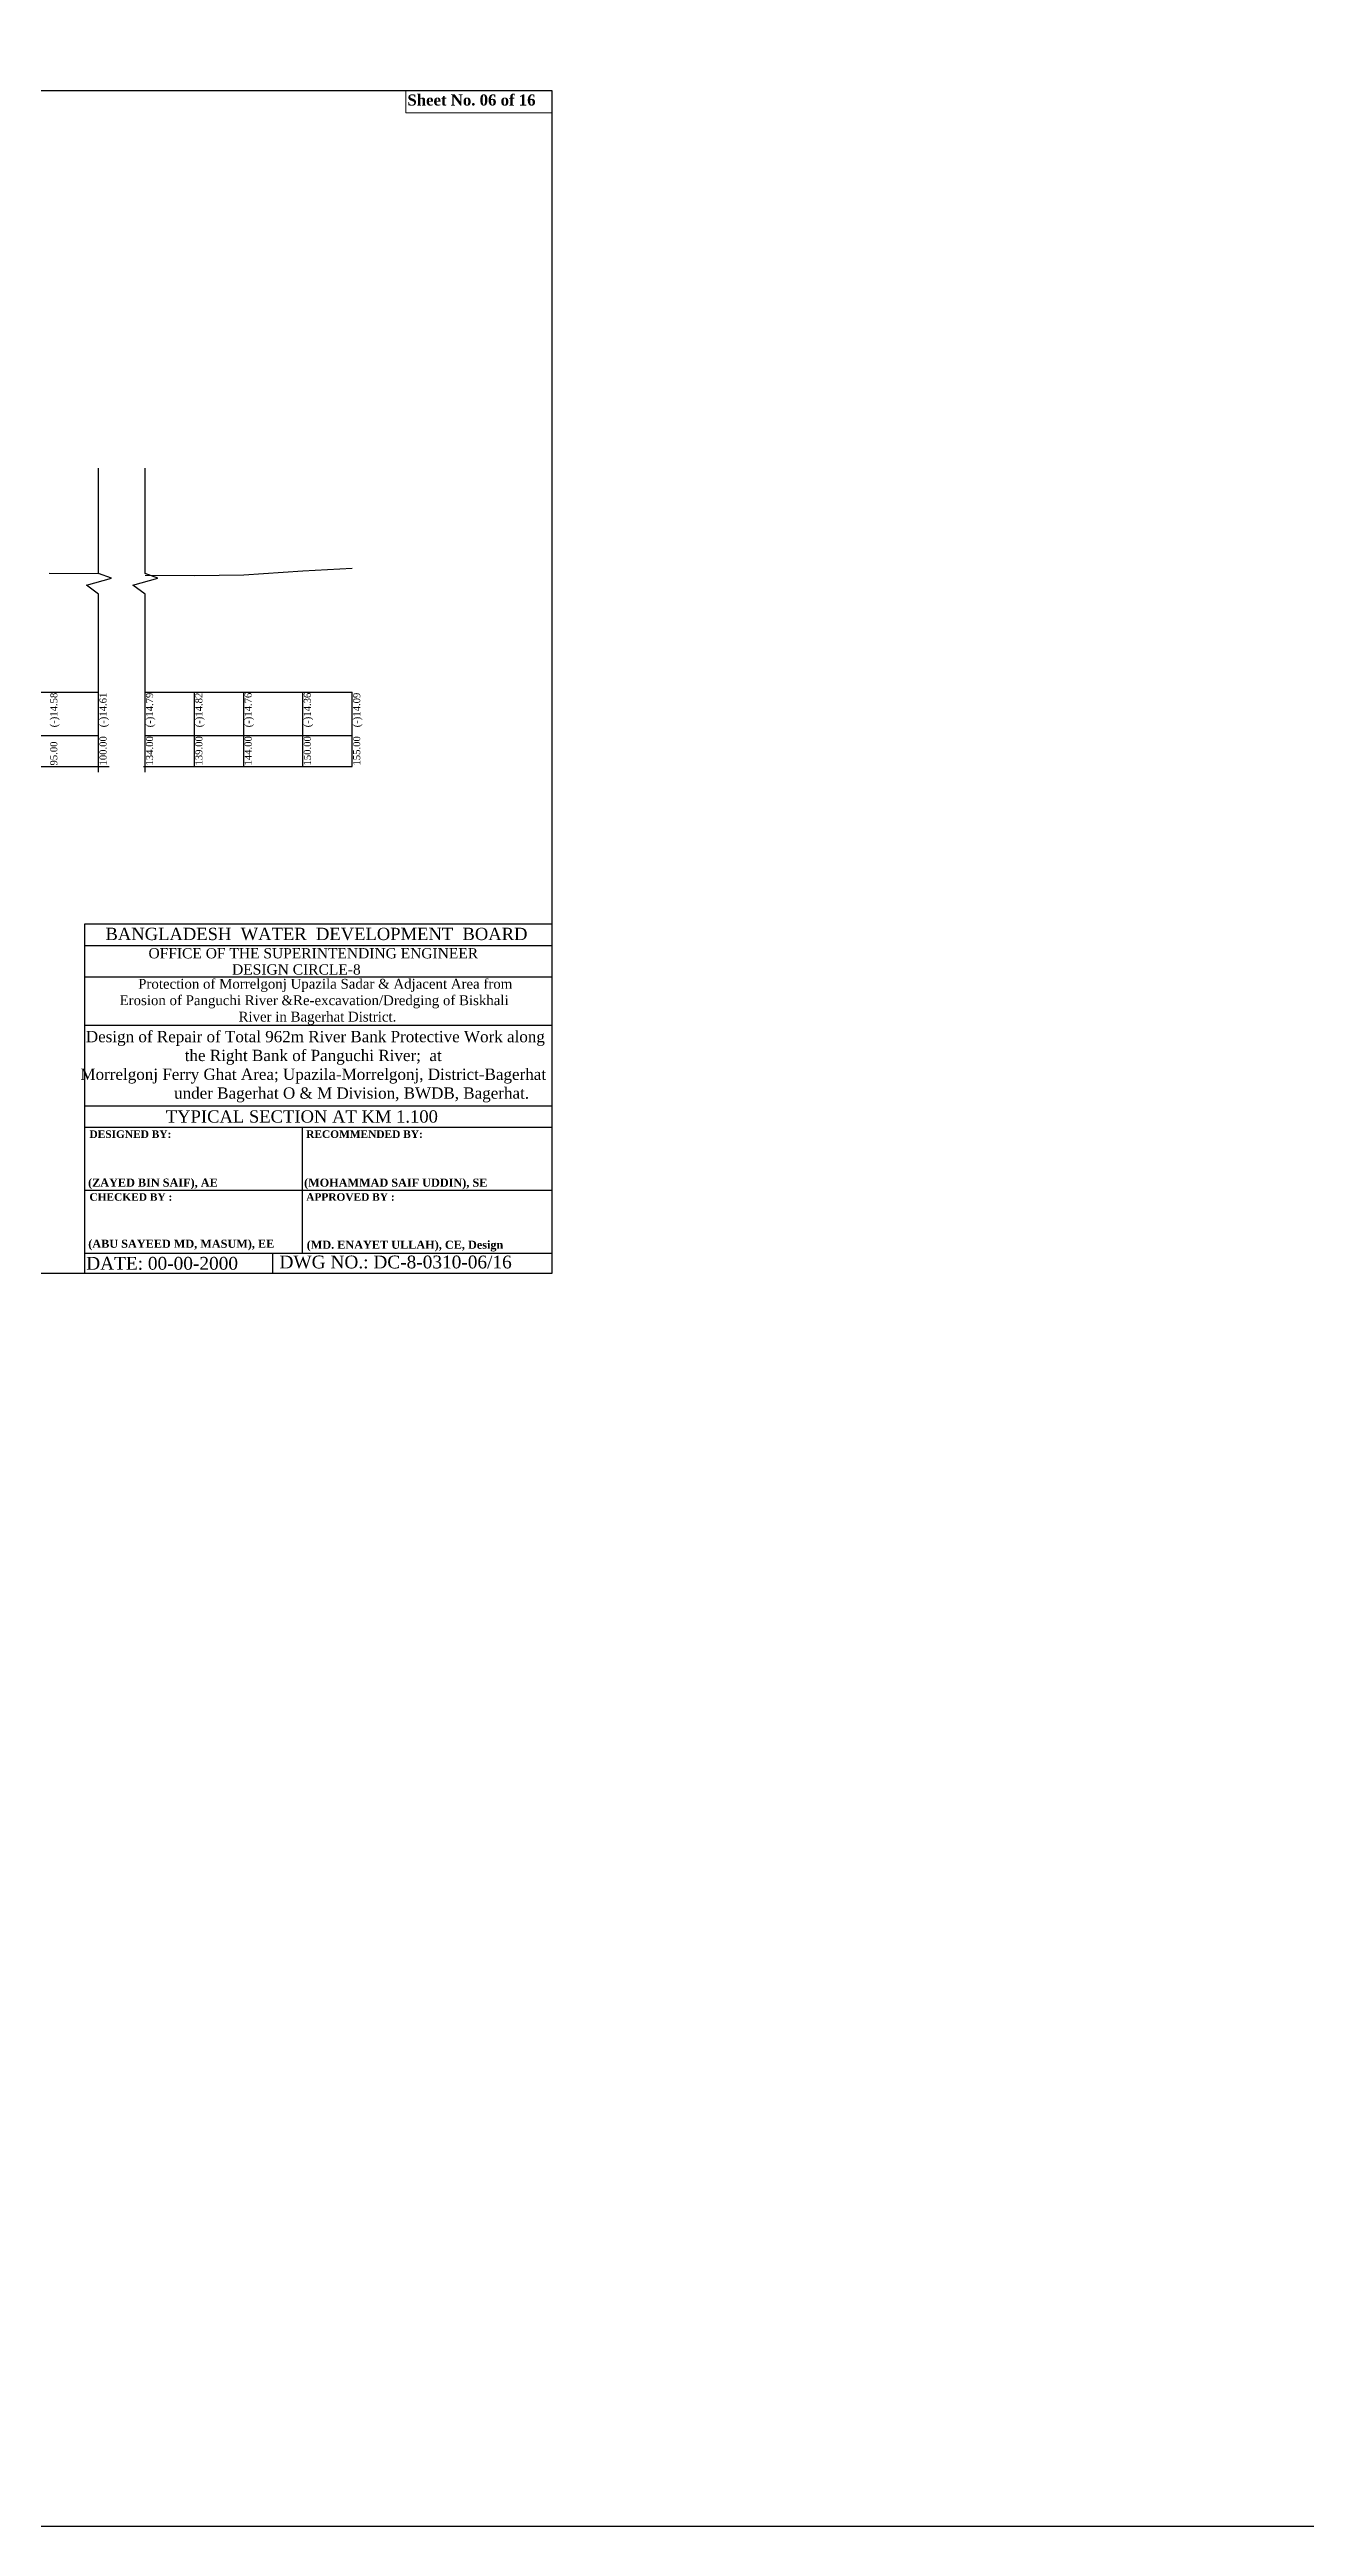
# Model space of a CAD drawing. Header units: metres. Extents: x -2434 to 11656, y -15288 to 8109.
# Drawn here: x 1285.7 to 1413, y -13712.6 to -13461.7 of the extents above; entities that cross this region are included whole.
import ezdxf
from ezdxf.enums import TextEntityAlignment as Align

# ---------------------------------------------------------------- set-up
doc = ezdxf.new("R2010")
doc.units = ezdxf.units.M
doc.layers.add('LINE', color=7, linetype='Continuous')
doc.styles.add('Kazi_T_H', font='timesbd.ttf')
doc.styles.get("Standard").update_dxf_attribs({"font": 'times.ttf'})

msp = doc.modelspace()

# ---------------------------------------------------------------- linework, layer by layer
at = {"color": 0, "linetype": 'Continuous', "lineweight": -3, "ltscale": 0.5}
for p, q in [((1285.656515, -13514.699097), (1290.656515, -13514.729097)), ((1295.369881, -13514.909097), (1300.369881, -13514.939097)), ((1300.369881, -13514.939097), (1305.369881, -13514.879097)), ((1305.369881, -13514.879097), (1311.369881, -13514.479097)), ((1311.369881, -13514.479097), (1316.369881, -13514.209097))]:
    msp.add_line(p, q, dxfattribs=at)
at = {"color": 0, "lineweight": -2}
for p, q in [((1185.656515, -13526.76622), (1290.656515, -13526.76622)), ((1290.656515, -13534.286604), (1290.656515, -13526.76622)), ((1295.369881, -13534.286604), (1295.369881, -13526.76622)), ((1295.369881, -13526.76622), (1316.369881, -13526.76622)), ((1300.369881, -13534.286604), (1300.369881, -13526.76622)), ((1305.369881, -13534.286604), (1305.369881, -13526.76622)), ((1311.369881, -13534.286604), (1311.369881, -13526.76622)), ((1316.369881, -13534.286604), (1316.369881, -13526.76622)), ((1176.106726, -13531.159447), (1290.656515, -13531.159447)), ((1295.369881, -13531.159447), (1316.369881, -13531.159447)), ((1176.005834, -13534.286604), (1291.724283, -13534.286604)), ((1295.231548, -13534.286604), (1316.369881, -13534.286604))]:
    msp.add_line(p, q, dxfattribs=at)
at = {"color": 0, "lineweight": -3, "ltscale": 0.5}
msp.add_lwpolyline([(-290.671692, -13298.923828), (3390.201358, -13298.923828), (3390.201358, -13712.587951), (-290.671692, -13712.587951)], close=True, dxfattribs=at)
at = {"color": 0, "linetype": 'Continuous', "lineweight": -3, "ltscale": 0.5}
for points in [[(1290.656515, -13534.854312), (1290.656515, -13516.826058), (1289.419589, -13515.919926), (1291.958335, -13515.195094), (1290.656515, -13514.729097), (1290.656515, -13504.063042)], [(1295.369881, -13534.854312), (1295.369881, -13516.826058), (1294.132955, -13515.919926), (1296.671701, -13515.195094), (1295.369881, -13514.729097), (1295.369881, -13504.063042)]]:
    msp.add_lwpolyline(points, dxfattribs=at)
at = {"layer": 'LINE', "color": 0, "linetype": 'ByBlock', "lineweight": -3, "ltscale": 0.5}
for p, q in [((1336.611179, -13550.276986), (1289.241645, -13550.276986)), ((1289.241645, -13550.276986), (1289.241645, -13585.652442)), ((1336.611179, -13552.445246), (1289.241645, -13552.445246)), ((1336.611179, -13555.621658), (1289.241645, -13555.621658)), ((1336.611179, -13560.516983), (1289.241645, -13560.516983)), ((1336.611179, -13568.69981), (1289.241645, -13568.69981)), ((1336.611179, -13570.84701), (1289.241645, -13570.84701)), ((1311.32397, -13583.578185), (1311.32397, -13570.84701)), ((1289.241645, -13577.212598), (1336.611179, -13577.212598)), ((1289.241645, -13583.578185), (1336.611179, -13583.578185)), ((1308.333194, -13585.652442), (1308.333194, -13583.578185))]:
    msp.add_line(p, q, dxfattribs=at)
msp.add_lwpolyline([(1162.544483, -13465.788793), (1336.611179, -13465.788793), (1336.611179, -13585.652442), (1162.544483, -13585.652442)], close=True, dxfattribs=at)
at = {"layer": 'LINE', "color": 7, "lineweight": 13, "ltscale": 0.5}
msp.add_lwpolyline([(1336.611179, -13465.788793), (1321.814799, -13465.788793), (1321.814799, -13468.065715), (1336.611179, -13468.065715)], close=True, dxfattribs=at)

# ---------------------------------------------------------------- texts
at = {"color": 0, "lineweight": -2, "char_height": 0.715, "width": 2.15, "attachment_point": 1, "rotation": 90}
for s, insert in [('(-)14.58', (1285.756515, -13530.319367)), ('(-)14.61', (1290.756515, -13530.319367)), ('(-)14.79', (1295.469881, -13530.319367)), ('(-)14.82', (1300.469881, -13530.319367)), ('(-)14.76', (1305.469881, -13530.319367)), ('(-)14.36', (1311.469881, -13530.319367)), ('(-)14.09', (1316.469881, -13530.319367)), ('95.00', (1285.756515, -13534.186604)), ('100.00', (1290.756515, -13534.186604)), ('134.00', (1295.469881, -13534.186604)), ('139.00', (1300.469881, -13534.186604)), ('144.00', (1305.469881, -13534.186604)), ('150.00', (1311.469881, -13534.186604)), ('155.00', (1316.469881, -13534.186604))]:
    msp.add_mtext(s, dxfattribs=dict(at, insert=insert))
at = {"layer": 'LINE', "color": 0, "linetype": 'ByBlock', "lineweight": -3, "ltscale": 0.5}
for s, height, p in [('BANGLADESH  WATER  DEVELOPMENT  BOARD', 1.2466396, (1312.750988, -13551.870671)), ('OFFICE OF THE SUPERINTENDING ENGINEER', 1.03977782, (1312.430036, -13553.726427)), ('DESIGN CIRCLE-8', 1.03977782, (1310.714857, -13555.368837))]:
    msp.add_text(s, height=height, dxfattribs=at).set_placement(p, align=Align.CENTER)
at = {"layer": 'LINE', "lineweight": 50, "ltscale": 0.5}
msp.add_text('TYPICAL SECTION AT KM 1.100', height=1.24773339, dxfattribs=at).set_placement((1311.268833, -13570.365799), align=Align.CENTER)
at = {"layer": 'LINE', "color": 0, "linetype": 'ByBlock', "lineweight": -3, "ltscale": 0.5, "style": 'Kazi_T_H'}
for s, p in [('DESIGNED BY:', (1289.73399, -13571.916429)), ('RECOMMENDED BY:', (1311.705906, -13571.916429)), ('CHECKED BY :', (1289.73399, -13578.282016)), ('APPROVED BY :', (1311.705906, -13578.282016))]:
    msp.add_text(s, height=0.76387053, dxfattribs=at).set_placement(p)
at = {"layer": 'LINE', "lineweight": 50, "ltscale": 0.5, "style": 'Kazi_T_H'}
for s, p in [('(ZAYED BIN SAIF), AE', (1289.593197, -13576.851709)), ('(MOHAMMAD SAIF UDDIN), SE ', (1311.49321, -13576.856224)), ('(ABU SAYEED MD, MASUM), EE', (1289.612453, -13583.046816)), ('(MD. ENAYET ULLAH), CE, Design ', (1311.760445, -13583.149018))]:
    msp.add_text(s, height=0.82038335, dxfattribs=at).set_placement(p)
at = {"layer": 'LINE', "color": 0, "linetype": 'ByBlock', "lineweight": -3, "ltscale": 0.5}
for s, p in [('DATE: 00-00-2000', (1289.406457, -13585.267314)), ('DWG NO.: DC-8-0310-06/16', (1309.001683, -13585.133878))]:
    msp.add_text(s, height=1.29641043, dxfattribs=at).set_placement(p)
at = {"layer": 'LINE', "color": 7, "lineweight": 13, "ltscale": 0.5, "insert": (1321.970798, -13466.199958), "char_height": 1.12621402, "width": 15.5831164, "attachment_point": 1}
msp.add_mtext('{\\fTimes New Roman|b1|i0|c0|p18;Sheet No. 06 of 16}', dxfattribs=at)
at = {"layer": 'LINE', "color": 0, "linetype": 'ByBlock', "lineweight": -3, "ltscale": 0.5}
for s, insert, char_height, width, attachment_point in [('                  {\\C7;Protection of Morrelgonj Upazila Sadar & Adjacent Area from \\P             Erosion of Panguchi River &Re-excavation/Dredging of Biskhali\\P                                             River in Bagerhat District.}', (1287.889668, -13555.803932), 0.99818671, 51.34039787, 1), (' Design of Repair of Total 962m River Bank Protective Work along   \\Pthe Right Bank of Panguchi River;  at \\PMorrelgonj Ferry Ghat Area; Upazila-Morrelgonj, District-Bagerhat    \\P                  under Bagerhat O & M Division, BWDB, Bagerhat.', (1312.423516, -13561.078696), 1.1437556, 51.9789329, 2)]:
    msp.add_mtext(s, dxfattribs=dict(at, insert=insert, char_height=char_height, width=width, attachment_point=attachment_point))

doc.saveas('drawing.dxf')
